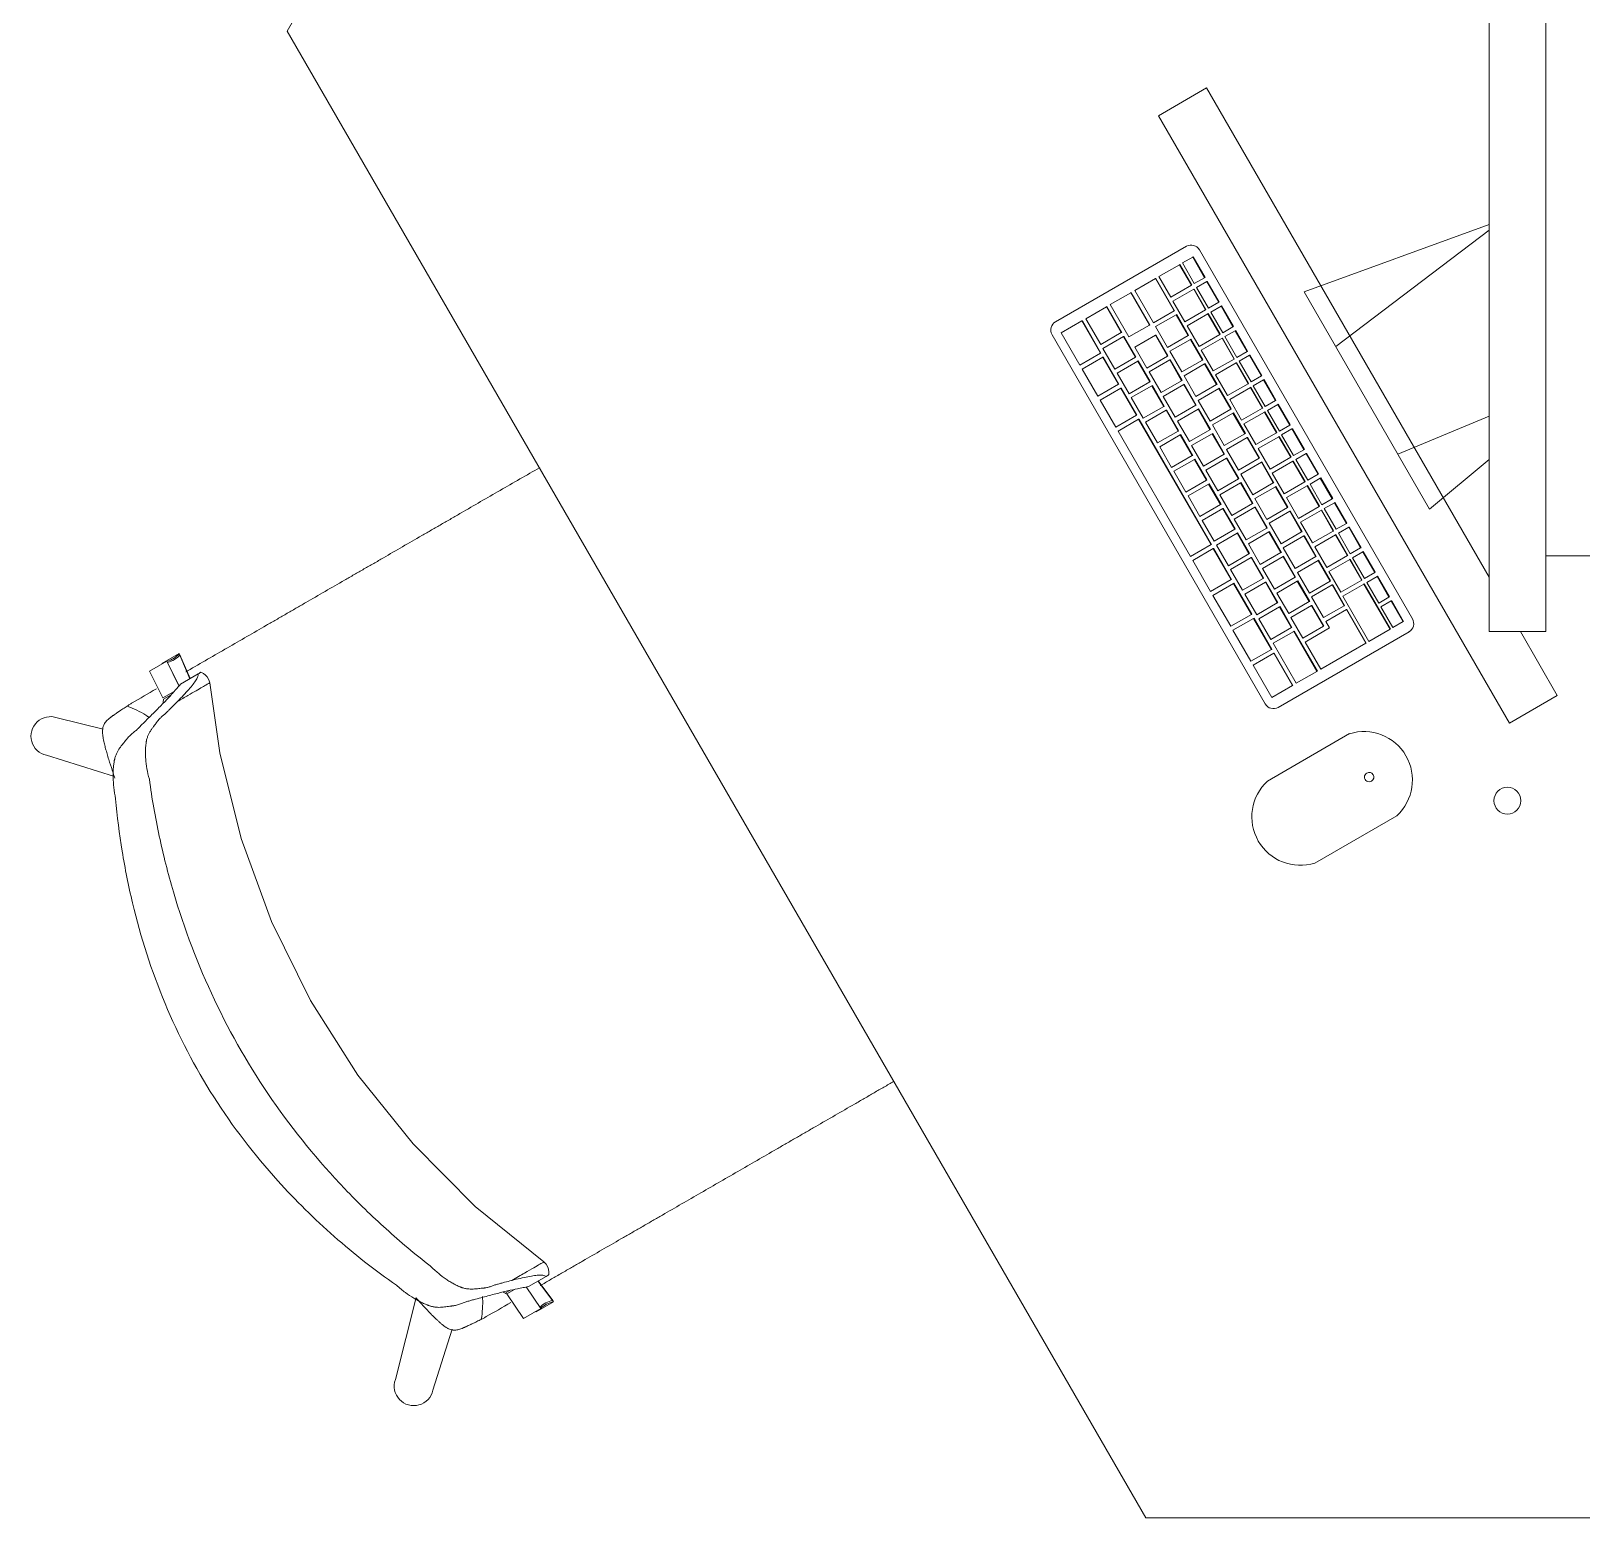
# Model space of a CAD drawing. Header units: millimetres. Extents: x 155927 to 326028, y -36033 to 97293.
# Drawn here: x 174079 to 175118, y 22766 to 23762 of the extents above; entities that cross this region are included whole.
import ezdxf

# ---------------------------------------------------------------- set-up
doc = ezdxf.new("R2010")
doc.units = ezdxf.units.MM
doc.header["$MEASUREMENT"] = 0
for name, color, linetype, lineweight in [('A-GENM', 8, 'CONTINUOUS', 9), ('E-ELEC-EQPM', 8, 'CONTINUOUS', 9), ('I-FURN', 8, 'CONTINUOUS', 9)]:
    doc.layers.add(name, color=color, linetype=linetype, lineweight=lineweight)

msp = doc.modelspace()

# ---------------------------------------------------------------- linework, layer by layer
at = {"layer": 'A-GENM'}
for p, q in [((174852.6, 23617.8), (174765, 23567.2)), ((175004, 23368.2), (174861.3, 23615.5)), ((174848, 23605.5), (174834.1, 23597.5)), ((174848.2, 23605.7), (174848, 23605.5)), ((174856, 23591.7), (174848, 23605.5)), ((174848.2, 23605.7), (174856.2, 23591.8)), ((174856.8, 23610.6), (174849.9, 23606.7)), ((174849.9, 23606.7), (174857.9, 23592.8)), ((174857.1, 23610.8), (174856.8, 23610.6)), ((174864.8, 23596.8), (174856.8, 23610.6)), ((174857.1, 23610.8), (174865.1, 23596.9)), ((174831.8, 23596.2), (174818, 23588.2)), ((174832.1, 23596.3), (174831.8, 23596.2)), ((174844.3, 23574.5), (174831.8, 23596.2)), ((174832.1, 23596.3), (174844.6, 23574.7)), ((174834.1, 23597.5), (174842.1, 23583.7)), ((174842.1, 23583.7), (174856, 23591.7)), ((174856.2, 23591.8), (174856, 23591.7)), ((174857.9, 23592.8), (174864.8, 23596.8)), ((174866.3, 23594.2), (174859.4, 23590.2)), ((174865.1, 23596.9), (174864.8, 23596.8)), ((174866.6, 23594.3), (174866.3, 23594.2)), ((174874.3, 23580.3), (174866.3, 23594.2)), ((174866.6, 23594.3), (174874.6, 23580.5)), ((174815.4, 23586.7), (174801.6, 23578.8)), ((174815.7, 23586.9), (174815.4, 23586.7)), ((174827.9, 23565.1), (174815.4, 23586.7)), ((174815.7, 23586.9), (174828.2, 23565.2)), ((174818, 23588.2), (174830.5, 23566.6)), ((174857.5, 23589.1), (174843.6, 23581.1)), ((174857.7, 23589.2), (174857.5, 23589.1)), ((174865.5, 23575.2), (174857.5, 23589.1)), ((174857.7, 23589.2), (174865.7, 23575.4)), ((174859.4, 23590.2), (174867.4, 23576.3)), ((174799, 23577.3), (174785.2, 23569.3)), ((174799.3, 23577.4), (174799, 23577.3)), ((174809, 23560), (174799, 23577.3)), ((174799.3, 23577.4), (174809.3, 23560.1)), ((174801.6, 23578.8), (174814.1, 23557.1)), ((174830.5, 23566.6), (174844.3, 23574.5)), ((174845.8, 23572), (174832, 23564)), ((174843.6, 23581.1), (174851.6, 23567.2)), ((174844.6, 23574.7), (174844.3, 23574.5)), ((174846.1, 23572.1), (174845.8, 23572)), ((174853.8, 23558.1), (174845.8, 23572)), ((174846.1, 23572.1), (174854.1, 23558.2)), ((174851.6, 23567.2), (174865.5, 23575.2)), ((174867, 23572.6), (174853.1, 23564.6)), ((174865.7, 23575.4), (174865.5, 23575.2)), ((174867.2, 23572.8), (174867, 23572.6)), ((174875, 23558.8), (174867, 23572.6)), ((174867.2, 23572.8), (174875.2, 23558.9)), ((174867.4, 23576.3), (174874.3, 23580.3)), ((174875.8, 23577.7), (174868.9, 23573.7)), ((174868.9, 23573.7), (174876.9, 23559.9)), ((174874.6, 23580.5), (174874.3, 23580.3)), ((174876.1, 23577.9), (174875.8, 23577.7)), ((174883.8, 23563.9), (174875.8, 23577.7)), ((174876.1, 23577.9), (174884.1, 23564)), ((174782.6, 23567.8), (174768.8, 23559.8)), ((174782.9, 23567.9), (174782.6, 23567.8)), ((174795.1, 23546.2), (174782.6, 23567.8)), ((174782.9, 23567.9), (174795.4, 23546.3)), ((174785.2, 23569.3), (174795.2, 23552)), ((174814.1, 23557.1), (174827.9, 23565.1)), ((174828.2, 23565.2), (174827.9, 23565.1)), ((174832, 23564), (174840, 23550.1)), ((174853.1, 23564.6), (174861.1, 23550.8)), ((174876.9, 23559.9), (174883.8, 23563.9)), ((174885.3, 23561.3), (174878.4, 23557.3)), ((174884.1, 23564), (174883.8, 23563.9)), ((174885.6, 23561.4), (174885.3, 23561.3)), ((174893.3, 23547.4), (174885.3, 23561.3)), ((174885.6, 23561.4), (174893.6, 23547.6)), ((174762.6, 23558.6), (174905.4, 23311.3)), ((174768.8, 23559.8), (174781.3, 23538.2)), ((174795.2, 23552), (174809, 23560)), ((174810.5, 23557.4), (174796.7, 23549.4)), ((174809.3, 23560.1), (174809, 23560)), ((174810.8, 23557.5), (174810.5, 23557.4)), ((174818.5, 23543.5), (174810.5, 23557.4)), ((174810.8, 23557.5), (174818.8, 23543.6)), ((174831.9, 23558.2), (174818.1, 23550.2)), ((174818.1, 23550.2), (174826.1, 23536.3)), ((174832.2, 23558.3), (174831.9, 23558.2)), ((174839.9, 23544.3), (174831.9, 23558.2)), ((174832.2, 23558.3), (174840.2, 23544.4)), ((174840, 23550.1), (174853.8, 23558.1)), ((174855.3, 23555.5), (174841.5, 23547.5)), ((174854.1, 23558.2), (174853.8, 23558.1)), ((174855.6, 23555.6), (174855.3, 23555.5)), ((174863.3, 23541.6), (174855.3, 23555.5)), ((174855.6, 23555.6), (174863.6, 23541.8)), ((174861.1, 23550.8), (174875, 23558.8)), ((174876.5, 23556.2), (174862.6, 23548.2)), ((174875.2, 23558.9), (174875, 23558.8)), ((174876.7, 23556.3), (174876.5, 23556.2)), ((174884.5, 23542.3), (174876.5, 23556.2)), ((174876.7, 23556.3), (174884.7, 23542.4)), ((174878.4, 23557.3), (174886.4, 23543.4)), ((174781.3, 23538.2), (174795.1, 23546.2)), ((174796.6, 23543.6), (174782.8, 23535.6)), ((174795.4, 23546.3), (174795.1, 23546.2)), ((174796.9, 23543.7), (174796.6, 23543.6)), ((174807.1, 23525.4), (174796.6, 23543.6)), ((174796.7, 23549.4), (174804.7, 23535.5)), ((174796.9, 23543.7), (174807.4, 23525.5)), ((174804.7, 23535.5), (174818.5, 23543.5)), ((174820, 23540.9), (174806.2, 23532.9)), ((174818.8, 23543.6), (174818.5, 23543.5)), ((174820.3, 23541), (174820, 23540.9)), ((174828, 23527), (174820, 23540.9)), ((174820.3, 23541), (174828.3, 23527.2)), ((174826.1, 23536.3), (174839.9, 23544.3)), ((174841.4, 23541.7), (174827.6, 23533.7)), ((174840.2, 23544.4), (174839.9, 23544.3)), ((174841.7, 23541.8), (174841.4, 23541.7)), ((174849.4, 23527.8), (174841.4, 23541.7)), ((174841.5, 23547.5), (174849.5, 23533.7)), ((174841.7, 23541.8), (174849.7, 23528)), ((174849.5, 23533.7), (174863.3, 23541.6)), ((174862.6, 23548.2), (174870.6, 23534.3)), ((174863.6, 23541.8), (174863.3, 23541.6)), ((174870.6, 23534.3), (174884.5, 23542.3)), ((174886, 23539.7), (174872.1, 23531.7)), ((174884.7, 23542.4), (174884.5, 23542.3)), ((174886.2, 23539.8), (174886, 23539.7)), ((174894, 23525.8), (174886, 23539.7)), ((174886.2, 23539.8), (174894.2, 23526)), ((174886.4, 23543.4), (174893.3, 23547.4)), ((174894.8, 23544.8), (174887.9, 23540.8)), ((174887.9, 23540.8), (174895.9, 23527)), ((174893.6, 23547.6), (174893.3, 23547.4)), ((174895.1, 23545), (174894.8, 23544.8)), ((174902.8, 23531), (174894.8, 23544.8)), ((174895.1, 23545), (174903.1, 23531.1)), ((174782.8, 23535.6), (174793.3, 23517.4)), ((174806.2, 23532.9), (174814.2, 23519.1)), ((174827.6, 23533.7), (174835.6, 23519.9)), ((174864.8, 23539), (174851, 23531.1)), ((174851, 23531.1), (174859, 23517.2)), ((174865.1, 23539.2), (174864.8, 23539)), ((174872.8, 23525.2), (174864.8, 23539)), ((174865.1, 23539.2), (174873.1, 23525.3)), ((174872.1, 23531.7), (174880.1, 23517.9)), ((174895.9, 23527), (174902.8, 23531)), ((174903.1, 23531.1), (174902.8, 23531)), ((174793.3, 23517.4), (174807.1, 23525.4)), ((174808.6, 23522.8), (174794.8, 23514.8)), ((174807.4, 23525.5), (174807.1, 23525.4)), ((174808.9, 23522.9), (174808.6, 23522.8)), ((174819.1, 23504.6), (174808.6, 23522.8)), ((174808.9, 23522.9), (174819.4, 23504.7)), ((174814.2, 23519.1), (174828, 23527)), ((174829.5, 23524.4), (174815.7, 23516.5)), ((174828.3, 23527.2), (174828, 23527)), ((174829.8, 23524.6), (174829.5, 23524.4)), ((174837.5, 23510.6), (174829.5, 23524.4)), ((174829.8, 23524.6), (174837.8, 23510.7)), ((174835.6, 23519.9), (174849.4, 23527.8)), ((174850.9, 23525.2), (174837.1, 23517.3)), ((174849.7, 23528), (174849.4, 23527.8)), ((174851.2, 23525.4), (174850.9, 23525.2)), ((174858.9, 23511.4), (174850.9, 23525.2)), ((174851.2, 23525.4), (174859.2, 23511.5)), ((174859, 23517.2), (174872.8, 23525.2)), ((174874.3, 23522.6), (174860.5, 23514.6)), ((174873.1, 23525.3), (174872.8, 23525.2)), ((174874.6, 23522.7), (174874.3, 23522.6)), ((174882.3, 23508.7), (174874.3, 23522.6)), ((174874.6, 23522.7), (174882.6, 23508.9)), ((174880.1, 23517.9), (174894, 23525.8)), ((174895.5, 23523.3), (174881.6, 23515.3)), ((174894.2, 23526), (174894, 23525.8)), ((174895.7, 23523.4), (174895.5, 23523.3)), ((174903.5, 23509.4), (174895.5, 23523.3)), ((174895.7, 23523.4), (174903.7, 23509.5)), ((174904.3, 23528.4), (174897.4, 23524.4)), ((174897.4, 23524.4), (174905.4, 23510.5)), ((174904.6, 23528.5), (174904.3, 23528.4)), ((174912.3, 23514.5), (174904.3, 23528.4)), ((174904.6, 23528.5), (174912.6, 23514.7)), ((174794.8, 23514.8), (174805.3, 23496.6)), ((174815.7, 23516.5), (174823.7, 23502.6)), ((174823.7, 23502.6), (174837.5, 23510.6)), ((174837.1, 23517.3), (174845.1, 23503.4)), ((174837.8, 23510.7), (174837.5, 23510.6)), ((174845.1, 23503.4), (174858.9, 23511.4)), ((174860.4, 23508.8), (174846.6, 23500.8)), ((174859.2, 23511.5), (174858.9, 23511.4)), ((174860.7, 23508.9), (174860.4, 23508.8)), ((174868.4, 23494.9), (174860.4, 23508.8)), ((174860.5, 23514.6), (174868.5, 23500.8)), ((174860.7, 23508.9), (174868.7, 23495.1)), ((174868.5, 23500.8), (174882.3, 23508.7)), ((174881.6, 23515.3), (174889.6, 23501.4)), ((174882.6, 23508.9), (174882.3, 23508.7)), ((174889.6, 23501.4), (174903.5, 23509.4)), ((174903.7, 23509.5), (174903.5, 23509.4)), ((174905.4, 23510.5), (174912.3, 23514.5)), ((174913.8, 23511.9), (174906.9, 23507.9)), ((174912.6, 23514.7), (174912.3, 23514.5)), ((174914.1, 23512.1), (174913.8, 23511.9)), ((174921.8, 23498.1), (174913.8, 23511.9)), ((174914.1, 23512.1), (174922.1, 23498.2)), ((174805.3, 23496.6), (174819.1, 23504.6)), ((174820.6, 23502), (174806.8, 23494)), ((174819.4, 23504.7), (174819.1, 23504.6)), ((174820.9, 23502.1), (174820.6, 23502)), ((174869.1, 23418), (174820.6, 23502)), ((174820.9, 23502.1), (174869.4, 23418.1)), ((174839, 23508), (174825.2, 23500)), ((174825.2, 23500), (174833.2, 23486.2)), ((174839.3, 23508.1), (174839, 23508)), ((174847, 23494.1), (174839, 23508)), ((174839.3, 23508.1), (174847.3, 23494.3)), ((174846.6, 23500.8), (174854.6, 23487)), ((174883.8, 23506.1), (174870, 23498.2)), ((174870, 23498.2), (174878, 23484.3)), ((174884.1, 23506.3), (174883.8, 23506.1)), ((174891.8, 23492.3), (174883.8, 23506.1)), ((174884.1, 23506.3), (174892.1, 23492.4)), ((174905, 23506.8), (174891.1, 23498.8)), ((174891.1, 23498.8), (174899.1, 23485)), ((174905.2, 23506.9), (174905, 23506.8)), ((174913, 23492.9), (174905, 23506.8)), ((174905.2, 23506.9), (174913.2, 23493.1)), ((174906.9, 23507.9), (174914.9, 23494.1)), ((174922.1, 23498.2), (174921.8, 23498.1)), ((174806.8, 23494), (174855.3, 23410)), ((174833.2, 23486.2), (174847, 23494.1)), ((174848.5, 23491.5), (174834.7, 23483.6)), ((174847.3, 23494.3), (174847, 23494.1)), ((174848.8, 23491.7), (174848.5, 23491.5)), ((174856.5, 23477.7), (174848.5, 23491.5)), ((174848.8, 23491.7), (174856.8, 23477.8)), ((174854.6, 23487), (174868.4, 23494.9)), ((174869.9, 23492.3), (174856.1, 23484.4)), ((174868.7, 23495.1), (174868.4, 23494.9)), ((174870.2, 23492.5), (174869.9, 23492.3)), ((174877.9, 23478.5), (174869.9, 23492.3)), ((174870.2, 23492.5), (174878.2, 23478.6)), ((174878, 23484.3), (174891.8, 23492.3)), ((174893.3, 23489.7), (174879.5, 23481.7)), ((174892.1, 23492.4), (174891.8, 23492.3)), ((174893.6, 23489.8), (174893.3, 23489.7)), ((174901.3, 23475.8), (174893.3, 23489.7)), ((174893.6, 23489.8), (174901.6, 23476)), ((174899.1, 23485), (174913, 23492.9)), ((174914.5, 23490.3), (174900.6, 23482.4)), ((174913.2, 23493.1), (174913, 23492.9)), ((174914.7, 23490.5), (174914.5, 23490.3)), ((174922.5, 23476.5), (174914.5, 23490.3)), ((174914.7, 23490.5), (174922.7, 23476.6)), ((174914.9, 23494.1), (174921.8, 23498.1)), ((174923.3, 23495.5), (174916.4, 23491.5)), ((174916.4, 23491.5), (174924.4, 23477.6)), ((174923.6, 23495.6), (174923.3, 23495.5)), ((174931.3, 23481.6), (174923.3, 23495.5)), ((174923.6, 23495.6), (174931.6, 23481.7)), ((174834.7, 23483.6), (174842.7, 23469.7)), ((174842.7, 23469.7), (174856.5, 23477.7)), ((174856.1, 23484.4), (174864.1, 23470.5)), ((174856.8, 23477.8), (174856.5, 23477.7)), ((174864.1, 23470.5), (174877.9, 23478.5)), ((174878.2, 23478.6), (174877.9, 23478.5)), ((174879.5, 23481.7), (174887.5, 23467.8)), ((174900.6, 23482.4), (174908.6, 23468.5)), ((174924.4, 23477.6), (174931.3, 23481.6)), ((174932.8, 23479), (174925.9, 23475)), ((174931.6, 23481.7), (174931.3, 23481.6)), ((174933.1, 23479.1), (174932.8, 23479)), ((174940.8, 23465.2), (174932.8, 23479)), ((174933.1, 23479.1), (174941.1, 23465.3)), ((174858, 23475.1), (174844.2, 23467.1)), ((174844.2, 23467.1), (174852.2, 23453.2)), ((174858.3, 23475.2), (174858, 23475.1)), ((174866, 23461.2), (174858, 23475.1)), ((174858.3, 23475.2), (174866.3, 23461.4)), ((174879.4, 23475.9), (174865.6, 23467.9)), ((174865.6, 23467.9), (174873.6, 23454)), ((174879.7, 23476), (174879.4, 23475.9)), ((174887.4, 23462), (174879.4, 23475.9)), ((174879.7, 23476), (174887.7, 23462.2)), ((174887.5, 23467.8), (174901.3, 23475.8)), ((174902.8, 23473.2), (174889, 23465.2)), ((174901.6, 23476), (174901.3, 23475.8)), ((174903.1, 23473.4), (174902.8, 23473.2)), ((174910.8, 23459.4), (174902.8, 23473.2)), ((174903.1, 23473.4), (174911.1, 23459.5)), ((174908.6, 23468.5), (174922.5, 23476.5)), ((174924, 23473.9), (174910.1, 23465.9)), ((174922.7, 23476.6), (174922.5, 23476.5)), ((174924.2, 23474), (174924, 23473.9)), ((174932, 23460), (174924, 23473.9)), ((174924.2, 23474), (174932.2, 23460.2)), ((174925.9, 23475), (174933.9, 23461.2)), ((174852.2, 23453.2), (174866, 23461.2)), ((174867.5, 23458.6), (174853.7, 23450.6)), ((174866.3, 23461.4), (174866, 23461.2)), ((174867.8, 23458.8), (174867.5, 23458.6)), ((174875.5, 23444.8), (174867.5, 23458.6)), ((174867.8, 23458.8), (174875.8, 23444.9)), ((174873.6, 23454), (174887.4, 23462)), ((174888.9, 23459.4), (174875.1, 23451.4)), ((174887.7, 23462.2), (174887.4, 23462)), ((174889.2, 23459.6), (174888.9, 23459.4)), ((174896.9, 23445.6), (174888.9, 23459.4)), ((174889, 23465.2), (174897, 23451.4)), ((174889.2, 23459.6), (174897.2, 23445.7)), ((174897, 23451.4), (174910.8, 23459.4)), ((174912.3, 23456.8), (174898.5, 23448.8)), ((174910.1, 23465.9), (174918.1, 23452.1)), ((174911.1, 23459.5), (174910.8, 23459.4)), ((174912.6, 23456.9), (174912.3, 23456.8)), ((174920.3, 23442.9), (174912.3, 23456.8)), ((174912.6, 23456.9), (174920.6, 23443.1)), ((174918.1, 23452.1), (174932, 23460)), ((174933.5, 23457.4), (174919.6, 23449.5)), ((174932.2, 23460.2), (174932, 23460)), ((174933.7, 23457.6), (174933.5, 23457.4)), ((174941.5, 23443.6), (174933.5, 23457.4)), ((174933.7, 23457.6), (174941.7, 23443.7)), ((174933.9, 23461.2), (174940.8, 23465.2)), ((174942.3, 23462.6), (174935.4, 23458.6)), ((174935.4, 23458.6), (174943.4, 23444.7)), ((174941.1, 23465.3), (174940.8, 23465.2)), ((174942.6, 23462.7), (174942.3, 23462.6)), ((174950.3, 23448.7), (174942.3, 23462.6)), ((174942.6, 23462.7), (174950.6, 23448.8)), ((174853.7, 23450.6), (174861.7, 23436.8)), ((174875.1, 23451.4), (174883.1, 23437.6)), ((174898.5, 23448.8), (174906.5, 23434.9)), ((174919.6, 23449.5), (174927.6, 23435.6)), ((174943.4, 23444.7), (174950.3, 23448.7)), ((174950.6, 23448.8), (174950.3, 23448.7)), ((174952.1, 23446.2), (174951.8, 23446.1)), ((174952.1, 23446.2), (174960.1, 23432.4)), ((174861.7, 23436.8), (174875.5, 23444.8)), ((174877, 23442.2), (174863.2, 23434.2)), ((174875.8, 23444.9), (174875.5, 23444.8)), ((174877.3, 23442.3), (174877, 23442.2)), ((174885, 23428.3), (174877, 23442.2)), ((174877.3, 23442.3), (174885.3, 23428.5)), ((174883.1, 23437.6), (174896.9, 23445.6)), ((174898.4, 23443), (174884.6, 23435)), ((174897.2, 23445.7), (174896.9, 23445.6)), ((174898.7, 23443.1), (174898.4, 23443)), ((174906.4, 23429.1), (174898.4, 23443)), ((174898.7, 23443.1), (174906.7, 23429.3)), ((174906.5, 23434.9), (174920.3, 23442.9)), ((174921.8, 23440.3), (174908, 23432.3)), ((174920.6, 23443.1), (174920.3, 23442.9)), ((174922.1, 23440.5), (174921.8, 23440.3)), ((174929.8, 23426.5), (174921.8, 23440.3)), ((174922.1, 23440.5), (174930.1, 23426.6)), ((174927.6, 23435.6), (174941.5, 23443.6)), ((174943, 23441), (174929.1, 23433)), ((174941.7, 23443.7), (174941.5, 23443.6)), ((174943.2, 23441.1), (174943, 23441)), ((174951, 23427.1), (174943, 23441)), ((174943.2, 23441.1), (174951.2, 23427.3)), ((174951.8, 23446.1), (174944.9, 23442.1)), ((174944.9, 23442.1), (174952.9, 23428.3)), ((174959.8, 23432.2), (174951.8, 23446.1)), ((174863.2, 23434.2), (174871.2, 23420.3)), ((174871.2, 23420.3), (174885, 23428.3)), ((174886.5, 23425.7), (174872.7, 23417.7)), ((174884.6, 23435), (174892.6, 23421.1)), ((174885.3, 23428.5), (174885, 23428.3)), ((174886.8, 23425.9), (174886.5, 23425.7)), ((174894.5, 23411.9), (174886.5, 23425.7)), ((174886.8, 23425.9), (174894.8, 23412)), ((174892.6, 23421.1), (174906.4, 23429.1)), ((174907.9, 23426.5), (174894.1, 23418.5)), ((174906.7, 23429.3), (174906.4, 23429.1)), ((174908.2, 23426.7), (174907.9, 23426.5)), ((174915.9, 23412.7), (174907.9, 23426.5)), ((174908, 23432.3), (174916, 23418.5)), ((174908.2, 23426.7), (174916.2, 23412.8)), ((174916, 23418.5), (174929.8, 23426.5)), ((174929.1, 23433), (174937.1, 23419.1)), ((174930.1, 23426.6), (174929.8, 23426.5)), ((174937.1, 23419.1), (174951, 23427.1)), ((174951.2, 23427.3), (174951, 23427.1)), ((174952.9, 23428.3), (174959.8, 23432.2)), ((174961.3, 23429.6), (174954.4, 23425.7)), ((174954.4, 23425.7), (174962.4, 23411.8)), ((174960.1, 23432.4), (174959.8, 23432.2)), ((174961.6, 23429.8), (174961.3, 23429.6)), ((174969.3, 23415.8), (174961.3, 23429.6)), ((174961.6, 23429.8), (174969.6, 23415.9)), ((174855.3, 23410), (174869.1, 23418)), ((174870.6, 23415.4), (174856.8, 23407.4)), ((174869.4, 23418.1), (174869.1, 23418)), ((174870.9, 23415.5), (174870.6, 23415.4)), ((174882.6, 23394.6), (174870.6, 23415.4)), ((174870.9, 23415.5), (174882.9, 23394.7)), ((174872.7, 23417.7), (174880.7, 23403.9)), ((174894.1, 23418.5), (174902.1, 23404.7)), ((174931.3, 23423.9), (174917.5, 23415.9)), ((174917.5, 23415.9), (174925.5, 23402)), ((174931.6, 23424), (174931.3, 23423.9)), ((174939.3, 23410), (174931.3, 23423.9)), ((174931.6, 23424), (174939.6, 23410.1)), ((174952.5, 23424.5), (174938.6, 23416.5)), ((174938.6, 23416.5), (174946.6, 23402.7)), ((174952.7, 23424.7), (174952.5, 23424.5)), ((174960.5, 23410.7), (174952.5, 23424.5)), ((174952.7, 23424.7), (174960.7, 23410.8)), ((174962.4, 23411.8), (174969.3, 23415.8)), ((174969.6, 23415.9), (174969.3, 23415.8)), ((174856.8, 23407.4), (174868.8, 23386.6)), ((174880.7, 23403.9), (174894.5, 23411.9)), ((174896, 23409.3), (174882.2, 23401.3)), ((174894.8, 23412), (174894.5, 23411.9)), ((174896.3, 23409.4), (174896, 23409.3)), ((174904, 23395.4), (174896, 23409.3)), ((174896.3, 23409.4), (174904.3, 23395.5)), ((174902.1, 23404.7), (174915.9, 23412.7)), ((174917.4, 23410.1), (174903.6, 23402.1)), ((174916.2, 23412.8), (174915.9, 23412.7)), ((174917.7, 23410.2), (174917.4, 23410.1)), ((174925.4, 23396.2), (174917.4, 23410.1)), ((174917.7, 23410.2), (174925.7, 23396.3)), ((174925.5, 23402), (174939.3, 23410)), ((174940.8, 23407.4), (174927, 23399.4)), ((174939.6, 23410.1), (174939.3, 23410)), ((174941.1, 23407.5), (174940.8, 23407.4)), ((174948.8, 23393.5), (174940.8, 23407.4)), ((174941.1, 23407.5), (174949.1, 23393.7)), ((174946.6, 23402.7), (174960.5, 23410.7)), ((174962, 23408.1), (174948.1, 23400.1)), ((174960.7, 23410.8), (174960.5, 23410.7)), ((174962.2, 23408.2), (174962, 23408.1)), ((174970, 23394.2), (174962, 23408.1)), ((174962.2, 23408.2), (174970.2, 23394.4)), ((174970.8, 23413.2), (174963.9, 23409.2)), ((174963.9, 23409.2), (174971.9, 23395.3)), ((174971.1, 23413.3), (174970.8, 23413.2)), ((174978.8, 23399.3), (174970.8, 23413.2)), ((174971.1, 23413.3), (174979.1, 23399.5)), ((174868.8, 23386.6), (174882.6, 23394.6)), ((174882.2, 23401.3), (174890.2, 23387.4)), ((174882.9, 23394.7), (174882.6, 23394.6)), ((174890.2, 23387.4), (174904, 23395.4)), ((174903.6, 23402.1), (174911.6, 23388.2)), ((174904.3, 23395.5), (174904, 23395.4)), ((174911.6, 23388.2), (174925.4, 23396.2)), ((174925.7, 23396.3), (174925.4, 23396.2)), ((174927, 23399.4), (174935, 23385.6)), ((174948.1, 23400.1), (174956.1, 23386.2)), ((174956.1, 23386.2), (174970, 23394.2)), ((174970.2, 23394.4), (174970, 23394.2)), ((174971.9, 23395.3), (174978.8, 23399.3)), ((174980.3, 23396.7), (174973.4, 23392.7)), ((174979.1, 23399.5), (174978.8, 23399.3)), ((174980.6, 23396.9), (174980.3, 23396.7)), ((174988.3, 23382.9), (174980.3, 23396.7)), ((174980.6, 23396.9), (174988.6, 23383)), ((174884.1, 23392), (174870.3, 23384)), ((174870.3, 23384), (174882.3, 23363.3)), ((174884.4, 23392.1), (174884.1, 23392)), ((174896.1, 23371.2), (174884.1, 23392)), ((174884.4, 23392.1), (174896.4, 23371.4)), ((174905.5, 23392.8), (174891.7, 23384.8)), ((174891.7, 23384.8), (174899.7, 23371)), ((174905.8, 23392.9), (174905.5, 23392.8)), ((174913.5, 23379), (174905.5, 23392.8)), ((174905.8, 23392.9), (174913.8, 23379.1)), ((174926.9, 23393.6), (174913.1, 23385.6)), ((174913.1, 23385.6), (174921.1, 23371.8)), ((174927.2, 23393.7), (174926.9, 23393.6)), ((174934.9, 23379.8), (174926.9, 23393.6)), ((174927.2, 23393.7), (174935.2, 23379.9)), ((174935, 23385.6), (174948.8, 23393.5)), ((174950.3, 23391), (174936.5, 23383)), ((174949.1, 23393.7), (174948.8, 23393.5)), ((174950.6, 23391.1), (174950.3, 23391)), ((174958.3, 23377.1), (174950.3, 23391)), ((174950.6, 23391.1), (174958.6, 23377.2)), ((174971.5, 23391.6), (174957.4, 23383.5)), ((174971.7, 23391.8), (174971.5, 23391.6)), ((174989, 23361.3), (174971.5, 23391.6)), ((174971.7, 23391.8), (174989.2, 23361.4)), ((174973.4, 23392.7), (174981.4, 23378.9)), ((174899.7, 23371), (174913.5, 23379)), ((174915, 23376.4), (174901.2, 23368.4)), ((174913.8, 23379.1), (174913.5, 23379)), ((174915.3, 23376.5), (174915, 23376.4)), ((174923, 23362.5), (174915, 23376.4)), ((174915.3, 23376.5), (174923.3, 23362.6)), ((174921.1, 23371.8), (174934.9, 23379.8)), ((174936.4, 23377.2), (174922.6, 23369.2)), ((174935.2, 23379.9), (174934.9, 23379.8)), ((174936.7, 23377.3), (174936.4, 23377.2)), ((174944.4, 23363.3), (174936.4, 23377.2)), ((174936.5, 23383), (174944.5, 23369.1)), ((174936.7, 23377.3), (174944.7, 23363.4)), ((174944.5, 23369.1), (174958.3, 23377.1)), ((174959.8, 23374.5), (174946, 23366.5)), ((174957.4, 23383.5), (174974.9, 23353.2)), ((174958.6, 23377.2), (174958.3, 23377.1)), ((174960.1, 23374.6), (174959.8, 23374.5)), ((174972.8, 23352), (174959.8, 23374.5)), ((174960.1, 23374.6), (174973.1, 23352.1)), ((174981.4, 23378.9), (174988.3, 23382.9)), ((174989.8, 23380.3), (174982.9, 23376.3)), ((174982.9, 23376.3), (174990.9, 23362.4)), ((174988.6, 23383), (174988.3, 23382.9)), ((174990.1, 23380.4), (174989.8, 23380.3)), ((174997.8, 23366.4), (174989.8, 23380.3)), ((174990.1, 23380.4), (174998.1, 23366.6)), ((174882.3, 23363.3), (174896.1, 23371.2)), ((174897.6, 23368.6), (174883.8, 23360.7)), ((174896.4, 23371.4), (174896.1, 23371.2)), ((174897.9, 23368.8), (174897.6, 23368.6)), ((174909.6, 23347.8), (174897.6, 23368.6)), ((174897.9, 23368.8), (174909.9, 23348)), ((174901.2, 23368.4), (174909.2, 23354.5)), ((174922.6, 23369.2), (174930.6, 23355.3)), ((174930.6, 23355.3), (174944.4, 23363.3)), ((174944.7, 23363.4), (174944.4, 23363.3)), ((174946, 23366.5), (174948.5, 23362.2)), ((174990.9, 23362.4), (174997.8, 23366.4)), ((174998.1, 23366.6), (174997.8, 23366.4)), ((174883.8, 23360.7), (174895.8, 23339.9)), ((174909.2, 23354.5), (174923, 23362.5)), ((174924.5, 23359.9), (174910.7, 23351.9)), ((174914.1, 23309), (175001.7, 23359.6)), ((174923.3, 23362.6), (174923, 23362.5)), ((174924.8, 23360), (174924.5, 23359.9)), ((174940, 23333.1), (174924.5, 23359.9)), ((174924.8, 23360), (174940.3, 23333.2)), ((174948.5, 23362.2), (174932.1, 23352.7)), ((174932.1, 23352.7), (174942.6, 23334.5)), ((174974.9, 23353.2), (174989, 23361.3)), ((174989.2, 23361.4), (174989, 23361.3)), ((174895.8, 23339.9), (174909.6, 23347.8)), ((174911.1, 23345.2), (174897.3, 23337.3)), ((174909.9, 23348), (174909.6, 23347.8)), ((174910.7, 23351.9), (174926.2, 23325.1)), ((174911.4, 23345.4), (174911.1, 23345.2)), ((174923.6, 23323.6), (174911.1, 23345.2)), ((174911.4, 23345.4), (174923.9, 23323.7)), ((174942.6, 23334.5), (174972.8, 23352)), ((174973.1, 23352.1), (174972.8, 23352)), ((174897.3, 23337.3), (174909.8, 23315.6)), ((174926.2, 23325.1), (174940, 23333.1)), ((174940.3, 23333.2), (174940, 23333.1)), ((174909.8, 23315.6), (174923.6, 23323.6)), ((174923.9, 23323.7), (174923.6, 23323.6)), ((174961.9, 23291.4), (174906.9, 23259.6)), ((174938.6, 23204.6), (174993.6, 23236.4))]:
    msp.add_line(p, q, dxfattribs=at)
for centre, radius, start, end in [((174855.8, 23612.3), 6.35, 30, 120), ((174768.1, 23561.8), 6.35, 120, 210), ((174998.5, 23365.1), 6.35, 300, 30), ((174910.9, 23314.5), 6.35, 210, 300), ((174971.5, 23260.3), 32.5, 312.6804, 107.3196), ((174928.9, 23235.7), 32.5, 132.6804, 287.3196), ((174975, 23262.3), 3.16, 120, 300), ((174975, 23262.3), 3.16, 300, 120)]:
    msp.add_arc(centre, radius, start, end, dxfattribs=at)
at = {"layer": 'E-ELEC-EQPM'}
for p, q in [((175055.3, 23359.8), (175055.3, 24159.8)), ((175055.3, 23359.8), (175055.3, 24159.8)), ((175093.4, 24159.8), (175093.4, 23359.8)), ((175093.4, 23410.6), (175093.4, 23359.8)), ((175185.3, 23410.6), (175093.4, 23410.6)), ((175185.3, 23410.6), (175093.4, 23410.6)), ((175093.4, 23359.8), (175055.3, 23359.8)), ((175093.4, 23359.8), (175055.3, 23359.8))]:
    msp.add_line(p, q, dxfattribs=at)
at = {"layer": 'I-FURN'}
for p, q in [((174825.3, 24757.9), (174250.3, 23762)), ((174250.3, 23762), (174825.4, 22766.1)), ((174866.1, 23723.9), (174834, 23705.3)), ((174866.1, 23723.9), (175055.3, 23396.2)), ((175068.9, 23298.4), (174834, 23705.3)), ((175055.3, 23632.5), (174931.4, 23587.4)), ((174952.7, 23550.6), (175055.3, 23628.7)), ((174931.4, 23587.4), (175015.5, 23441.7)), ((174994.2, 23478.6), (175055.3, 23504.1)), ((175015.5, 23441.7), (175055.3, 23475)), ((175076.3, 23359.8), (175101, 23316.9)), ((174178, 23345), (174166.4, 23338.4)), ((174185.2, 23328.2), (174178, 23345)), ((174185.3, 23328.3), (174178.5, 23344.2)), ((174158.2, 23333.2), (174169.7, 23339.9)), ((174167, 23315.3), (174158.2, 23333.2)), ((174169.7, 23339.9), (174177.8, 23323.4)), ((174170.2, 23339.1), (174177.9, 23323.5)), ((174192.5, 23332.5), (174194.2, 23331.7)), ((174190.7, 23331.4), (174178.9, 23324.6)), ((174194.2, 23331.7), (174195.7, 23330.5)), ((174195.7, 23330.5), (174196.7, 23329.4)), ((174196.7, 23329.4), (174197.8, 23327.4)), ((174197.8, 23327.4), (174198.4, 23325.4)), ((174205.2, 23278.6), (174198.4, 23325.4)), ((174174.6, 23319.7), (174167, 23315.3)), ((174172.6, 23317.5), (174167.5, 23314.5)), ((175101, 23316.9), (175068.9, 23298.4)), ((174127, 23294.3), (174096.2, 23302)), ((174089.1, 23276.9), (174134.6, 23262.6)), ((174219.4, 23221.2), (174205.2, 23278.6)), ((174239.7, 23165.6), (174219.4, 23221.2)), ((174265.9, 23112.6), (174239.7, 23165.6)), ((174297.6, 23062.7), (174265.9, 23112.6)), ((174334.6, 23016.6), (174297.6, 23062.7)), ((174376.3, 22974.7), (174334.6, 23016.6)), ((174422.3, 22937.6), (174376.3, 22974.7)), ((174423.8, 22936.1), (174422.3, 22937.6)), ((174423.7, 22927.9), (174411.9, 22921.1)), ((174424.9, 22934.1), (174423.8, 22936.1)), ((174425.4, 22932.7), (174424.9, 22934.1)), ((174425.6, 22930.8), (174425.4, 22932.7)), ((174425.5, 22928.9), (174425.6, 22930.8)), ((174396.9, 22917), (174399.5, 22918.5)), ((174397.4, 22916.2), (174402.5, 22919.2)), ((174410.4, 22920.8), (174420.1, 22906.3)), ((174428.7, 22910.9), (174418.3, 22924.8)), ((174428.2, 22911.7), (174418.4, 22924.8)), ((174336.6, 22913.7), (174322.8, 22858.7)), ((174408.5, 22899.7), (174397.4, 22916.2)), ((174420.1, 22906.3), (174408.5, 22899.7)), ((174417.1, 22904.2), (174428.7, 22910.9)), ((174347.9, 22851.6), (174360.8, 22892.5)), ((174825.4, 22766.1), (175975.4, 22766.1))]:
    msp.add_line(p, q, dxfattribs=at)
for centre, radius, start, end in [((174091.8, 23289.7), 13.1, 70.3941, 258.0104), ((175067.6, 23246.5), 9, 0, 180), ((175067.6, 23246.5), 9, 180, 0), ((174335.1, 22854.4), 13.1, 160.4176, 348.0338)]:
    msp.add_arc(centre, radius, start, end, dxfattribs=at)
for centre, start_param, end_param in [((174165.1, 23356.6), 2.884586, 3.464082), ((174165.6, 23355.8), 2.884586, 3.464082), ((174431.7, 22894.7), 5.960696, 6.540192), ((174432.2, 22893.9), 5.960696, 6.540192), ((174420.7, 22887.3), 5.960696, 6.044337)]:
    msp.add_ellipse(centre, major_axis=(-8.7, 15.1), ratio=0.978487, start_param=start_param, end_param=end_param, dxfattribs=at)
for points, knots in [([(174182.4, 23332.8), (174182.8, 23333), (174187.6, 23335.8), (174197, 23341.2), (174210.3, 23348.9), (174223.4, 23356.4), (174234.2, 23362.7), (174242.9, 23367.7), (174249.5, 23371.5), (174256.2, 23375.4), (174264.9, 23380.4), (174275.7, 23386.7), (174286.5, 23392.9), (174295.2, 23397.9), (174301.7, 23401.7), (174308.3, 23405.4), (174316.9, 23410.4), (174327.6, 23416.6), (174338.3, 23422.8), (174347, 23427.8), (174353.6, 23431.6), (174360.2, 23435.4), (174369, 23440.5), (174379.8, 23446.8), (174392.9, 23454.3), (174406.2, 23462), (174415.1, 23467.1), (174419.5, 23469.6), (174419.5, 23469.7)], [-0.896036, -0.896036, -0.896036, -0.896036, -0.8928571, -0.8571429, -0.8214286, -0.7857143, -0.75, -0.7321429, -0.7142857, -0.6964286, -0.6785714, -0.6428571, -0.6071429, -0.5892857, -0.5714286, -0.5535714, -0.5357143, -0.5, -0.4642857, -0.4464286, -0.4285714, -0.4107143, -0.3928571, -0.3571429, -0.3214286, -0.2857143, -0.25, -0.2496035, -0.2496035, -0.2496035, -0.2496035]), ([(174176.8, 23312.9), (174179.4, 23314.4), (174184, 23317.1), (174189.6, 23320.3), (174193.7, 23322.6), (174196, 23324), (174197.2, 23324.7), (174197.9, 23325.1), (174198.3, 23325.3), (174198.4, 23325.4), (174198.4, 23325.4)], [0, 0, 0, 0, 0.1111111, 0.2222222, 0.3333333, 0.4444444, 0.5, 0.5555556, 0.6111111, 0.6625707, 0.6625707, 0.6625707, 0.6625707]), ([(174150.1, 23294.6), (174150.4, 23294.8), (174151, 23295.4), (174152.2, 23296.6), (174154.4, 23298.8), (174157.3, 23301.7), (174160.6, 23305), (174163.7, 23308.1), (174166.7, 23311.1), (174169.4, 23313.9), (174171.9, 23316.6), (174173.3, 23318.2), (174173.9, 23318.9)], [0.430635, 0.430635, 0.430635, 0.430635, 0.4464286, 0.4642857, 0.5, 0.5714286, 0.6428571, 0.7142857, 0.7857143, 0.8571429, 0.9285714, 1, 1, 1, 1]), ([(174176.8, 23312.9), (174175.7, 23311.7), (174173.9, 23310), (174171.9, 23307.9), (174170.7, 23306.8), (174169.9, 23305.9), (174169, 23305), (174167.8, 23304.1), (174166.7, 23303.1), (174165.6, 23302.1), (174164.7, 23301.3), (174164, 23300.5), (174163.5, 23299.8), (174163.2, 23299.4), (174163, 23299.1), (174162.7, 23298.8), (174162.4, 23298.3), (174161.9, 23297.6), (174161, 23296.5), (174160, 23295), (174158.9, 23293.5), (174157.9, 23291.8), (174157, 23289.9), (174156.4, 23288.2), (174156.1, 23286.9), (174155.9, 23286.1), (174155.8, 23285.5), (174155.8, 23284.9), (174155.7, 23284), (174155.5, 23282.6), (174155.4, 23280.3), (174155.4, 23277.5), (174155.6, 23273.5), (174156.3, 23268), (174157.3, 23263.3), (174158, 23260.8)], [0, 0, 0, 0, 0.125, 0.1875, 0.21875, 0.25, 0.28125, 0.3125, 0.375, 0.40625, 0.4375, 0.46875, 0.484375, 0.492188, 0.5, 0.507812, 0.515625, 0.53125, 0.5625, 0.59375, 0.625, 0.65625, 0.6875, 0.71875, 0.734375, 0.742188, 0.75, 0.757812, 0.765625, 0.78125, 0.8125, 0.84375, 0.875, 0.9375, 1, 1, 1, 1]), ([(174167.5, 23314.6), (174167.4, 23314.1), (174167.3, 23313.2), (174167.2, 23312.2), (174167.2, 23311.7)], [-0.8810546, -0.8810546, -0.8810546, -0.8810546, -0.6666667, -0.4718724, -0.4718724, -0.4718724, -0.4718724]), ([(174133.7, 23265.1), (174132.9, 23267.4), (174131.8, 23271), (174130.4, 23275.4), (174129.7, 23277.8), (174129.2, 23279.6), (174128.7, 23281.3), (174128.3, 23282.8), (174127.9, 23284.5), (174127.5, 23286.2), (174127.1, 23288.1), (174126.9, 23289.8), (174126.7, 23291.3), (174126.7, 23292.4), (174126.7, 23293.2), (174126.7, 23294), (174126.8, 23295.1), (174127.1, 23296.3), (174127.7, 23297.7), (174128.4, 23298.9), (174129.3, 23299.9), (174130.3, 23300.8), (174131.2, 23301.6), (174131.9, 23302.2), (174132.3, 23302.5), (174132.6, 23302.7), (174133, 23303), (174133.4, 23303.3), (174134.1, 23303.8), (174135.1, 23304.5), (174136.1, 23305.2), (174136.9, 23305.8), (174137.6, 23306.2), (174138.3, 23306.7), (174139.2, 23307.3), (174140.8, 23308.4), (174142.2, 23309.3), (174143.1, 23309.9)], [0, 0, 0, 0, 0.125, 0.1875, 0.21875, 0.25, 0.28125, 0.3125, 0.34375, 0.375, 0.40625, 0.4375, 0.46875, 0.484375, 0.5, 0.515625, 0.53125, 0.5625, 0.59375, 0.625, 0.65625, 0.6875, 0.71875, 0.734375, 0.742188, 0.75, 0.757812, 0.765625, 0.78125, 0.8125, 0.84375, 0.859375, 0.875, 0.890625, 0.90625, 0.9375, 1, 1, 1, 1]), ([(174157.9, 23302.2), (174157.2, 23302.7), (174154.6, 23304.5), (174149.8, 23307.2), (174145.5, 23309), (174143.1, 23309.9)], [0.93303317, 0.93303317, 0.93303317, 0.93303317, 0.94444444, 0.97222222, 1, 1, 1, 1]), ([(174135.4, 23247.7), (174134.9, 23250.4), (174134.1, 23255.4), (174133.7, 23261), (174133.7, 23265.2), (174133.8, 23268.1), (174134.1, 23270.4), (174134.3, 23271.9), (174134.4, 23272.8), (174134.5, 23273.4), (174134.7, 23274), (174134.9, 23274.8), (174135.2, 23276.1), (174135.9, 23277.8), (174136.8, 23279.7), (174137.8, 23281.3), (174138.9, 23282.8), (174140, 23284.2), (174140.9, 23285.3), (174141.5, 23286.1), (174141.9, 23286.5), (174142.1, 23286.9), (174142.4, 23287.2), (174142.7, 23287.6), (174143.3, 23288.3), (174144.1, 23289.2), (174145.1, 23290.2), (174146.4, 23291.4), (174147.8, 23292.5), (174149.1, 23293.6), (174149.7, 23294.2), (174150, 23294.5)], [0, 0, 0, 0, 0.0357143, 0.0714286, 0.0892857, 0.1071429, 0.125, 0.1339286, 0.1383929, 0.1428571, 0.1473214, 0.1517857, 0.1607143, 0.1785714, 0.1964286, 0.2142857, 0.2321429, 0.25, 0.2678571, 0.2767857, 0.28125, 0.2857143, 0.2901786, 0.2946429, 0.3035714, 0.3214286, 0.3392857, 0.3571429, 0.3928571, 0.4107143, 0.4285714, 0.4285714, 0.4285714, 0.4285714]), ([(174158, 23260.8), (174159.7, 23248), (174164.2, 23222.7), (174176.8, 23172.7), (174199.7, 23112.3), (174238.4, 23045.2), (174279.3, 22995.2), (174316.2, 22959.3), (174335.9, 22942.8), (174346.1, 22934.9)], [-1, -1, -1, -1, -0.9, -0.8, -0.6, -0.4, -0.2, -0.1, 0, 0, 0, 0]), ([(174323.5, 22921.9), (174309, 22932), (174281.2, 22953.9), (174239.1, 22995.3), (174199.4, 23046.9), (174166.7, 23110), (174148.6, 23166.3), (174139.4, 23212.6), (174136.4, 23236), (174135.4, 23247.7)], [-1, -1, -1, -1, -0.863636, -0.727273, -0.545455, -0.363636, -0.181818, -0.090909, 0, 0, 0, 0]), ([(174656.8, 23058.6), (174656.7, 23058.5), (174654.5, 23057.2), (174650, 23054.7), (174643.4, 23050.9), (174636.8, 23047), (174628.1, 23042), (174617.3, 23035.8), (174606.5, 23029.5), (174597.8, 23024.5), (174591.2, 23020.7), (174584.6, 23016.9), (174575.9, 23011.8), (174565, 23005.6), (174552.1, 22998.1), (174538.9, 22990.5), (174525.8, 22982.9), (174512.9, 22975.5), (174502.2, 22969.3), (174493.5, 22964.3), (174486.9, 22960.4), (174480.3, 22956.7), (174471.7, 22951.7), (174461.1, 22945.6), (174450.4, 22939.4), (174441.7, 22934.4), (174435, 22930.5), (174428.2, 22926.6), (174423.2, 22923.7), (174420.3, 22922), (174419.7, 22921.7)], [-0.7508218, -0.7508218, -0.7508218, -0.7508218, -0.75, -0.7321429, -0.7142857, -0.6964286, -0.6785714, -0.6428571, -0.6071429, -0.5892857, -0.5714286, -0.5535714, -0.5357143, -0.5, -0.4642857, -0.4285714, -0.3928571, -0.3571429, -0.3214286, -0.3035714, -0.2857143, -0.2678571, -0.25, -0.2142857, -0.1785714, -0.1607143, -0.1428571, -0.125, -0.1071429, -0.1022726, -0.1022726, -0.1022726, -0.1022726]), ([(174422.3, 22937.6), (174422.3, 22937.6), (174422.2, 22937.5), (174421.7, 22937.3), (174420.9, 22936.8), (174419.2, 22935.8), (174415.8, 22933.9), (174409.6, 22930.3), (174403.9, 22927), (174400.7, 22925.1)], [0.3374293, 0.3374293, 0.3374293, 0.3374293, 0.3888889, 0.4444444, 0.5138889, 0.5833333, 0.7222222, 0.8611111, 1, 1, 1, 1]), ([(174346.1, 22934.9), (174348, 22933.1), (174351.6, 22929.8), (174355.9, 22926.5), (174359.3, 22924.3), (174361.8, 22922.9), (174363.8, 22921.9), (174365.1, 22921.2), (174365.9, 22920.9), (174366.5, 22920.7), (174367, 22920.5), (174367.8, 22920.2), (174369.1, 22919.9), (174370.9, 22919.5), (174372.9, 22919.4), (174374.9, 22919.4), (174376.8, 22919.5), (174378.6, 22919.7), (174380, 22919.9), (174380.9, 22920), (174381.4, 22920), (174381.8, 22920), (174382.2, 22920.1), (174382.7, 22920.1), (174383.5, 22920.2), (174384.6, 22920.5), (174385.7, 22920.8), (174387.2, 22921.2), (174388.5, 22921.8), (174390, 22922.3), (174391.1, 22922.6), (174392.3, 22922.9), (174393.9, 22923.4), (174396.7, 22924.1), (174399.1, 22924.7), (174400.7, 22925.1)], [0, 0, 0, 0, 0.0625, 0.125, 0.15625, 0.1875, 0.21875, 0.234375, 0.242188, 0.25, 0.257812, 0.265625, 0.28125, 0.3125, 0.34375, 0.375, 0.40625, 0.4375, 0.46875, 0.484375, 0.492188, 0.5, 0.507812, 0.515625, 0.53125, 0.5625, 0.59375, 0.625, 0.6875, 0.71875, 0.75, 0.78125, 0.8125, 0.875, 1, 1, 1, 1]), ([(174404.5, 22919.6), (174402.5, 22919.2), (174399.2, 22918.5), (174394.1, 22917.3), (174390, 22916.2), (174385.8, 22915.1), (174381.3, 22913.9), (174377.2, 22912.8), (174373.9, 22911.9), (174371.7, 22911.3), (174370.1, 22910.8), (174368.5, 22910.2), (174366.8, 22909.6), (174365.2, 22909), (174363.8, 22908.6), (174362.6, 22908.4), (174361.7, 22908.2), (174361.2, 22908.1), (174360.8, 22908.1), (174360.4, 22908), (174359.8, 22908), (174358.9, 22907.8), (174357.5, 22907.6), (174355.7, 22907.4), (174353.9, 22907.2), (174351.9, 22907.1), (174349.9, 22907.2), (174348, 22907.5), (174346.7, 22907.9), (174345.9, 22908.1), (174345.3, 22908.3), (174344.7, 22908.5), (174343.9, 22908.8), (174342.5, 22909.4), (174340.4, 22910.3), (174337.8, 22911.7), (174334.2, 22913.8), (174329.5, 22916.9), (174325.6, 22920.1), (174323.5, 22921.9)], [0, 0, 0, 0, 0.142857, 0.214286, 0.285714, 0.357143, 0.428571, 0.5, 0.535714, 0.571429, 0.589286, 0.607143, 0.642857, 0.660714, 0.678571, 0.696429, 0.705357, 0.709821, 0.714286, 0.71875, 0.723214, 0.732143, 0.75, 0.767857, 0.785714, 0.803571, 0.821429, 0.839286, 0.848214, 0.852679, 0.857143, 0.861607, 0.866071, 0.875, 0.892857, 0.910714, 0.928571, 0.964286, 1, 1, 1, 1]), ([(174394.9, 22917.4), (174395.3, 22917.2), (174396.2, 22916.8), (174397, 22916.4), (174397.4, 22916.3)], [-0.5281276, -0.5281276, -0.5281276, -0.5281276, -0.3333333, -0.1258677, -0.1258677, -0.1258677, -0.1258677]), ([(174380.3, 22899.1), (174379.3, 22898.7), (174377.8, 22897.9), (174376.1, 22897), (174375.1, 22896.5), (174374.3, 22896.2), (174373.6, 22895.8), (174372.7, 22895.4), (174371.6, 22894.9), (174370.5, 22894.3), (174369.7, 22894), (174369.2, 22893.8), (174368.8, 22893.6), (174368.5, 22893.5), (174368, 22893.3), (174367.2, 22892.9), (174366, 22892.5), (174364.7, 22892.1), (174363.4, 22891.9), (174362, 22891.8), (174360.6, 22892), (174359.3, 22892.4), (174358.3, 22892.8), (174357.6, 22893.2), (174356.9, 22893.6), (174356, 22894.2), (174354.8, 22895.1), (174353.4, 22896.2), (174352, 22897.4), (174350.7, 22898.7), (174349.5, 22899.8), (174348.3, 22901), (174347.1, 22902.2), (174345.8, 22903.5), (174344, 22905.4), (174340.9, 22908.7), (174338.4, 22911.5), (174336.8, 22913.3)], [0, 0, 0, 0, 0.0625, 0.09375, 0.109375, 0.125, 0.140625, 0.15625, 0.1875, 0.21875, 0.234375, 0.242188, 0.25, 0.257812, 0.265625, 0.28125, 0.3125, 0.34375, 0.375, 0.40625, 0.4375, 0.46875, 0.484375, 0.5, 0.515625, 0.53125, 0.5625, 0.59375, 0.625, 0.65625, 0.6875, 0.71875, 0.75, 0.78125, 0.8125, 0.875, 1, 1, 1, 1]), ([(174380.3, 22899.1), (174380.7, 22901.6), (174381.3, 22906.3), (174381.3, 22911.2), (174381.2, 22913.9), (174381.2, 22914.3)], [0, 0, 0, 0, 0.02777778, 0.05555556, 0.06066679, 0.06066679, 0.06066679, 0.06066679])]:
    msp.add_open_spline(points, degree=3, knots=knots, dxfattribs=at)
for points in [[(174191.8, 23332.1), (174192.1, 23332.3), (174192.5, 23332.5), (174192.4, 23332.5), (174191.9, 23332.1), (174191.2, 23331.7), (174190.7, 23331.4)], [(174173.9, 23318.9), (174174.8, 23320), (174176.6, 23321.9), (174178.1, 23323.7), (174178.9, 23324.6)], [(174190.7, 23331.4), (174190.7, 23331), (174190.6, 23329.8), (174189.5, 23327.5), (174187.4, 23324.6), (174184.5, 23321.1), (174181, 23317.2), (174178.3, 23314.4), (174176.8, 23312.9)], [(174143.1, 23309.9), (174143.7, 23310.2), (174144.7, 23310.9), (174145.8, 23311.6), (174146.4, 23312)], [(174146.4, 23312), (174151.7, 23315), (174157.1, 23318.2), (174162.7, 23321.4)], [(174134.9, 23261.6), (174134.5, 23262.8), (174134.1, 23263.9), (174133.7, 23265.1)], [(174133.7, 23265.1), (174134.1, 23263.9), (174134.5, 23262.7), (174134.9, 23261.6)], [(174400.7, 22925.1), (174402.7, 22925.7), (174406.5, 22926.6), (174411.7, 22927.7), (174416.1, 22928.5), (174419.6, 22928.8), (174422.2, 22928.6), (174423.3, 22928.2), (174423.7, 22927.9)], [(174423.7, 22927.9), (174424.2, 22928.2), (174424.9, 22928.6), (174425.4, 22928.9), (174425.5, 22928.9), (174425.1, 22928.7), (174424.8, 22928.5)], [(174411.9, 22921.1), (174410.7, 22920.8), (174408.4, 22920.4), (174405.8, 22919.9), (174404.5, 22919.6)], [(174400.1, 22910.4), (174394.5, 22907.1), (174389, 22904), (174383.7, 22900.9)], [(174383.7, 22900.9), (174383.1, 22900.6), (174382, 22900), (174380.8, 22899.4), (174380.3, 22899.1)]]:
    msp.add_open_spline(points, degree=3, dxfattribs=at)

doc.saveas('drawing.dxf')
